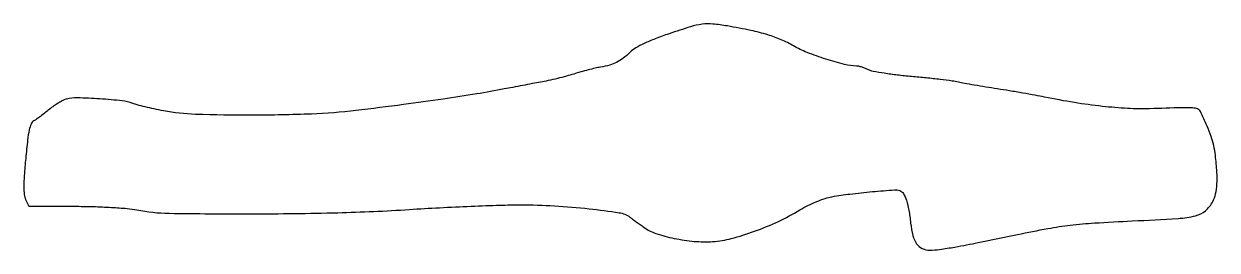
# Model space of a CAD drawing. Extents: x 1 to 447, y 0 to 85.
import ezdxf

# ---------------------------------------------------------------- set-up
doc = ezdxf.new("R2010")
doc.units = 0

msp = doc.modelspace()

# ---------------------------------------------------------------- linework, layer by layer
msp.add_lwpolyline([(242.163404, 81.106045, 0.009709), (236.946531, 79.205877, 0.018492), (232.844708, 77.444039, 0.022806), (229.730611, 75.789885, 0.055987), (227.663404, 74.232229, -0.023207), (224.90508, 71.855636, -0.049313), (222.529575, 70.345574, -0.050348), (219.936248, 69.348401, -0.025175), (216.5, 68.593917, 0.01513), (214.549002, 68.206435, 0.006118), (211.9125, 67.565289, 0.006047), (209.090122, 66.805763, 0.00764), (206.5, 66.032119, -0.010316), (203.733605, 65.221923, -0.005846), (200.353125, 64.349442, -0.005834), (196.924003, 63.549345, -0.009557), (194, 62.96136, 0.001178), (191.006879, 62.411494, 0.000651), (187.353125, 61.726441, 0.000649), (183.652008, 61.022543, 0.001044), (180.5, 60.412009, -0.007796), (170.165285, 58.554629, -0.004469), (157.646444, 56.620389, -0.003776), (142.735858, 54.567711, -0.002265), (125, 52.344073, -0.020545), (108.316355, 51.021458, -0.009122), (86.240972, 50.584659, -0.008191), (64.966265, 50.900414, -0.039779), (52.981246, 52.233077, -0.005882), (49.501225, 52.945834, -0.006143), (46.089135, 53.730624, -0.005925), (43.158534, 54.479577, -0.026797), (41.481246, 55.027307, 0.066677), (37.515762, 55.981199, 0.00941), (29.124476, 56.688462, 0.009301), (20.710175, 57.08141, 0.0686), (16.723543, 56.645462, 0.05545), (15.487676, 56.184941, 0.017975), (13.776365, 55.242424, 0.017673), (11.934852, 54.049789, 0.018982), (10.226866, 52.75671, -0.005563), (8.570086, 51.430991, -0.00554), (6.881957, 50.140612, -0.005438), (5.38238, 49.045668, -0.02159), (4.426666, 48.424096, 0.159189), (3.429193, 47.290486, 0.048374), (2.723924, 45.082712, 0.025307), (2.113761, 41.347537, 0.004699), (1.405638, 34.424096, 0.00505), (0.870163, 27.942426, 0.017485), (0.712934, 23.735927, 0.026275), (0.857534, 20.854657, 0.083322), (1.368713, 19), (2.531041, 16.5), (19.515521, 16.45393, -0.00638), (26.667245, 16.343268, -0.007258), (33.512339, 16.050473, -0.007381), (39.358054, 15.628692, -0.027667), (43, 15.107622, 0.045764), (55.031968, 13.827842, 0.004012), (85.725973, 13.629011, 0.005807), (118.143964, 14.055666, 0.010121), (145, 15.265406, -0.003185), (156.24845, 15.928557, -0.002705), (168.134076, 16.48887, -0.002727), (178.963361, 16.881539, -0.007674), (186.541536, 16.998576, -0.014321), (199.289822, 16.634583, -0.013616), (212.213443, 15.541035, -0.00972), (223.536552, 14.048182, -0.121666), (227.5, 12.406619, 0.000589), (228.491382, 11.678261, 0.000228), (229.866717, 10.671273, 0.000226), (231.358186, 9.581332, 0.000279), (232.748399, 8.567541, 0.077562), (237.224014, 6.267519, 0.028944), (244.068486, 4.431921, 0.028686), (251.61173, 3.316595, 0.039312), (258.470811, 3.242137, 0.047227), (265.446105, 4.382938, 0.02288), (274.084373, 7.076367, 0.022167), (283.05003, 10.786149, 0.026398), (291.127906, 15.088941, -0.019895), (294.14662, 16.747624, -0.017761), (297.402641, 18.229612, -0.018462), (300.52925, 19.387576, -0.035145), (303.127906, 20.044247, -0.014256), (309.842159, 21.050386, -0.007472), (318.2435, 21.93825, -0.003382), (326.560289, 22.635005, -0.111262), (328.539766, 22.346367, -0.175097), (329.844886, 21.217555, -0.048425), (330.953088, 18.697205, -0.036403), (331.869733, 15.026438, -0.01671), (332.551116, 10.138921, 0.035355), (333.383138, 5.45458, 0.093074), (334.805305, 2.370554, 0.130943), (336.906135, 0.627104, 0.10903), (339.75, 0.005792, 0.034833), (343.361489, 0.265338, 0.009014), (349.125278, 1.191989, 0.005765), (357.855183, 2.861547, 0.001336), (372.5, 5.878503, -0.006171), (383.95729, 8.123543, -0.015798), (392.315117, 9.382958, -0.01388), (401.331003, 10.198488, -0.003859), (415.5, 10.974763, 0.003698), (432.629956, 11.907716, 0.043639), (439.21733, 12.896757, 0.118573), (442.876929, 14.766287, 0.096601), (445.616476, 18.225239, 0.063243), (446.691032, 21.160511, 0.041947), (447.194969, 24.716729, 0.03091), (447.172631, 29.297612, 0.012623), (446.600889, 35.5, 0.023879), (445.98213, 39.217884, 0.028889), (445.037408, 42.625752, 0.022279), (443.508737, 46.535211, 0.007854), (440.982609, 52, 0.196363), (439.954651, 52.927925, 0.073245), (438.012029, 53.322277, 0.020161), (434.084119, 53.376226, 0.001154), (422, 53.027018, -0.021229), (413.732661, 53.120064, -0.01406), (404.270047, 53.896072, -0.012792), (393.839535, 55.318393, -0.010093), (382.631951, 57.372815, 0.004986), (379.163076, 58.045373, 0.002129), (374.510636, 58.878897, 0.002106), (369.541973, 59.725709, 0.002768), (365, 60.454312, -0.002307), (360.682037, 61.142895, -0.002339), (356.390646, 61.868192, -0.002275), (352.662852, 62.533671, -0.009585), (350.436241, 62.9859, 0.021498), (348.077838, 63.406676, 0.0038), (343.619316, 63.971301, 0.004109), (338.378326, 64.550948, 0.003688), (332.936241, 65.067079, -0.007757), (327.593613, 65.617685, -0.009685), (322.653671, 66.301646, -0.008145), (318.54827, 67.020067, -0.070794), (316.79966, 67.62073, 0.023095), (315.633778, 68.149862, 0.019837), (314.363895, 68.599349, 0.020305), (313.177187, 68.914945, 0.052747), (312.29966, 69.015353, -0.059875), (307.812986, 69.593435, -0.015696), (300.828417, 71.595341, -0.016578), (293.780116, 74.117787, -0.038342), (288.729724, 76.5791, 0.031691), (284.155467, 78.884074, 0.027757), (279.121843, 80.709541, 0.021184), (272.784395, 82.328038, 0.008505), (264, 84.023559, 0.020297), (258.480142, 84.762474, 0.056386), (254.57296, 84.683668, 0.041841), (250.175802, 83.716741, 0.007449)], format="xyb", close=True)

doc.saveas('drawing.dxf')
